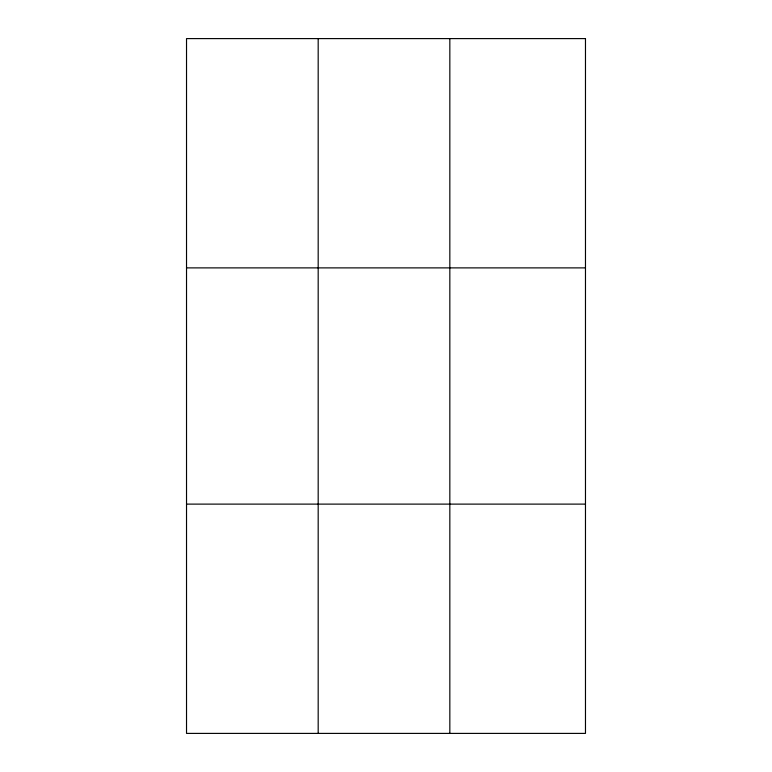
<?xml version="1.0" encoding="UTF-8"?>
<svg xmlns="http://www.w3.org/2000/svg" width="772" height="772" viewBox="0 0 772 772"><rect width="100%" height="100%" fill="white"/><g stroke="black" fill="none" stroke-linecap="round" stroke-linejoin="round"><path stroke-width="1.16" d="M318.18 733.4L318.18 38.6M449.835 733.4L449.835 38.6M186.525 267.884L585.475 267.884M186.525 504.116L585.475 504.116M585.475 38.6L585.475 733.4L186.525 733.4L186.525 38.6L585.475 38.6"/></g></svg>
